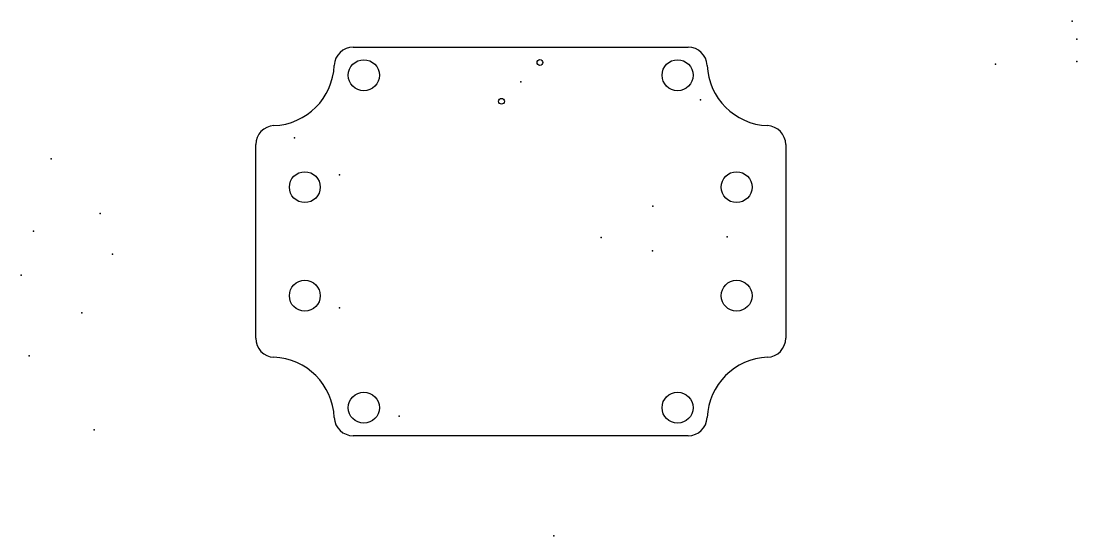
# Model space of a CAD drawing. Extents: x -53 to 58, y -31 to 23.
import ezdxf

# ---------------------------------------------------------------- set-up
doc = ezdxf.new("R2010")
doc.units = 0
doc.layers.add('20', color=7, linetype='CONTINUOUS')
doc.layers.add('23', color=7, linetype='CONTINUOUS')

msp = doc.modelspace()

# ---------------------------------------------------------------- linework, layer by layer
at = {"layer": '20'}
for p, q in [((-17.6127, 20.455), (17.6127, 20.455)), ((-27.875, -10.1927), (-27.875, 10.1927)), ((27.875, 10.1927), (27.875, -10.1927)), ((17.6127, -20.455), (-17.6127, -20.455))]:
    msp.add_line(p, q, dxfattribs=at)
for centre, radius in [((-16.5, 17.5), 1.632), ((2.0193, 18.8447), 0.3048), ((16.5, 17.5), 1.632), ((-2.0193, 14.7553), 0.3048), ((-22.71, 5.715), 1.625), ((22.71, 5.715), 1.625), ((-22.71, -5.715), 1.625), ((22.71, -5.715), 1.625), ((-16.5, -17.5), 1.632), ((16.5, -17.5), 1.632)]:
    msp.add_circle(centre, radius, dxfattribs=at)
for centre, radius, start, end in [((-17.6127, 18.455), 2, 90, 177.5774), ((17.6127, 18.455), 2, 2.4226, 90), ((-26.24, 18.82), 6.635, 272.4226, 357.5774), ((26.24, 18.82), 6.635, 182.4226, 267.5774), ((-25.875, 10.1927), 2, 92.4226, 180), ((25.875, 10.1927), 2, 360, 87.5774), ((-25.875, -10.1927), 2, 180, 267.5774), ((25.875, -10.1927), 2, 272.4226, 0), ((-26.24, -18.82), 6.635, 2.4226, 87.5774), ((26.24, -18.82), 6.635, 92.4226, 177.5774), ((-17.6127, -18.455), 2, 182.4226, 270), ((17.6127, -18.455), 2, 270, 357.5774)]:
    msp.add_arc(centre, radius, start, end, dxfattribs=at)
at = {"layer": '23'}
for p in [(58, 23.2), (58.5, 21.3), (58.5, 18.95), (49.95, 18.65), (0, 16.8), (18.9, 14.9), (-23.8, 10.9), (-49.4, 8.7), (-19.05, 7), (13.9, 3.7), (-44.25, 2.95), (-51.25, 1.1), (8.45, 0.4), (21.7, 0.5), (13.85, -1), (-42.95, -1.35), (-52.55, -3.55), (-46.15, -7.5), (-19.05, -7), (-51.7, -12.05), (-12.8, -18.4), (-44.85, -19.85), (3.5, -31)]:
    msp.add_point(p, dxfattribs=at)

doc.saveas('drawing.dxf')
